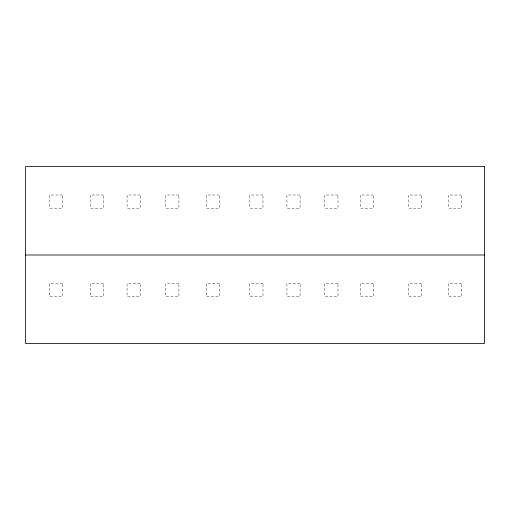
<?xml version="1.0" encoding="UTF-8"?>
<svg xmlns="http://www.w3.org/2000/svg" width="510" height="510" viewBox="0 0 510 510"><rect width="100%" height="100%" fill="white"/><g stroke="black" fill="none" stroke-linecap="round" stroke-linejoin="round"><path stroke-width="0.38" stroke-dasharray="2.55 1.91" d="M62.615 195.018L49.457 195.018L49.457 208.176L62.615 208.176L62.615 195.018M103.53 195.018L90.372 195.018L90.372 208.176L103.53 208.176L103.53 195.018M140.237 195.018L127.079 195.018L127.079 208.176L140.237 208.176L140.237 195.018M178.914 195.018L165.756 195.018L165.756 208.176L178.914 208.176L178.914 195.018M219.434 195.018L206.282 195.018L206.282 208.176L219.434 208.176L219.434 195.018M262.981 195.018L249.83 195.018L249.83 208.176L262.981 208.176L262.981 195.018M300.084 195.018L286.926 195.018L286.926 208.176L300.084 208.176L300.084 195.018M337.977 195.018L324.819 195.018L324.819 208.176L337.977 208.176L337.977 195.018M373.365 195.018L360.213 195.018L360.213 208.176L373.365 208.176L373.365 195.018M421.649 195.018L408.491 195.018L408.491 208.176L421.649 208.176L421.649 195.018M461.646 195.018L448.488 195.018L448.488 208.176L461.646 208.176L461.646 195.018M62.615 283.433L49.457 283.433L49.457 296.584L62.615 296.584L62.615 283.433M103.53 283.433L90.372 283.433L90.372 296.584L103.53 296.584L103.53 283.433M140.237 283.433L127.079 283.433L127.079 296.584L140.237 296.584L140.237 283.433M178.914 283.433L165.756 283.433L165.756 296.584L178.914 296.584L178.914 283.433M219.434 283.433L206.282 283.433L206.282 296.584L219.434 296.584L219.434 283.433M262.981 283.433L249.83 283.433L249.83 296.584L262.981 296.584L262.981 283.433M300.084 283.433L286.926 283.433L286.926 296.584L300.084 296.584L300.084 283.433M337.977 283.433L324.819 283.433L324.819 296.584L337.977 296.584L337.977 283.433M373.365 283.433L360.213 283.433L360.213 296.584L373.365 296.584L373.365 283.433M421.649 283.433L408.491 283.433L408.491 296.584L421.649 296.584L421.649 283.433M461.646 283.433L448.488 283.433L448.488 296.584L461.646 296.584L461.646 283.433"/><path stroke-width="0.76" d="M25.5 255L484.5 255M484.5 166.591L25.5 166.591L25.5 343.408L484.5 343.408L484.5 166.591"/></g></svg>
